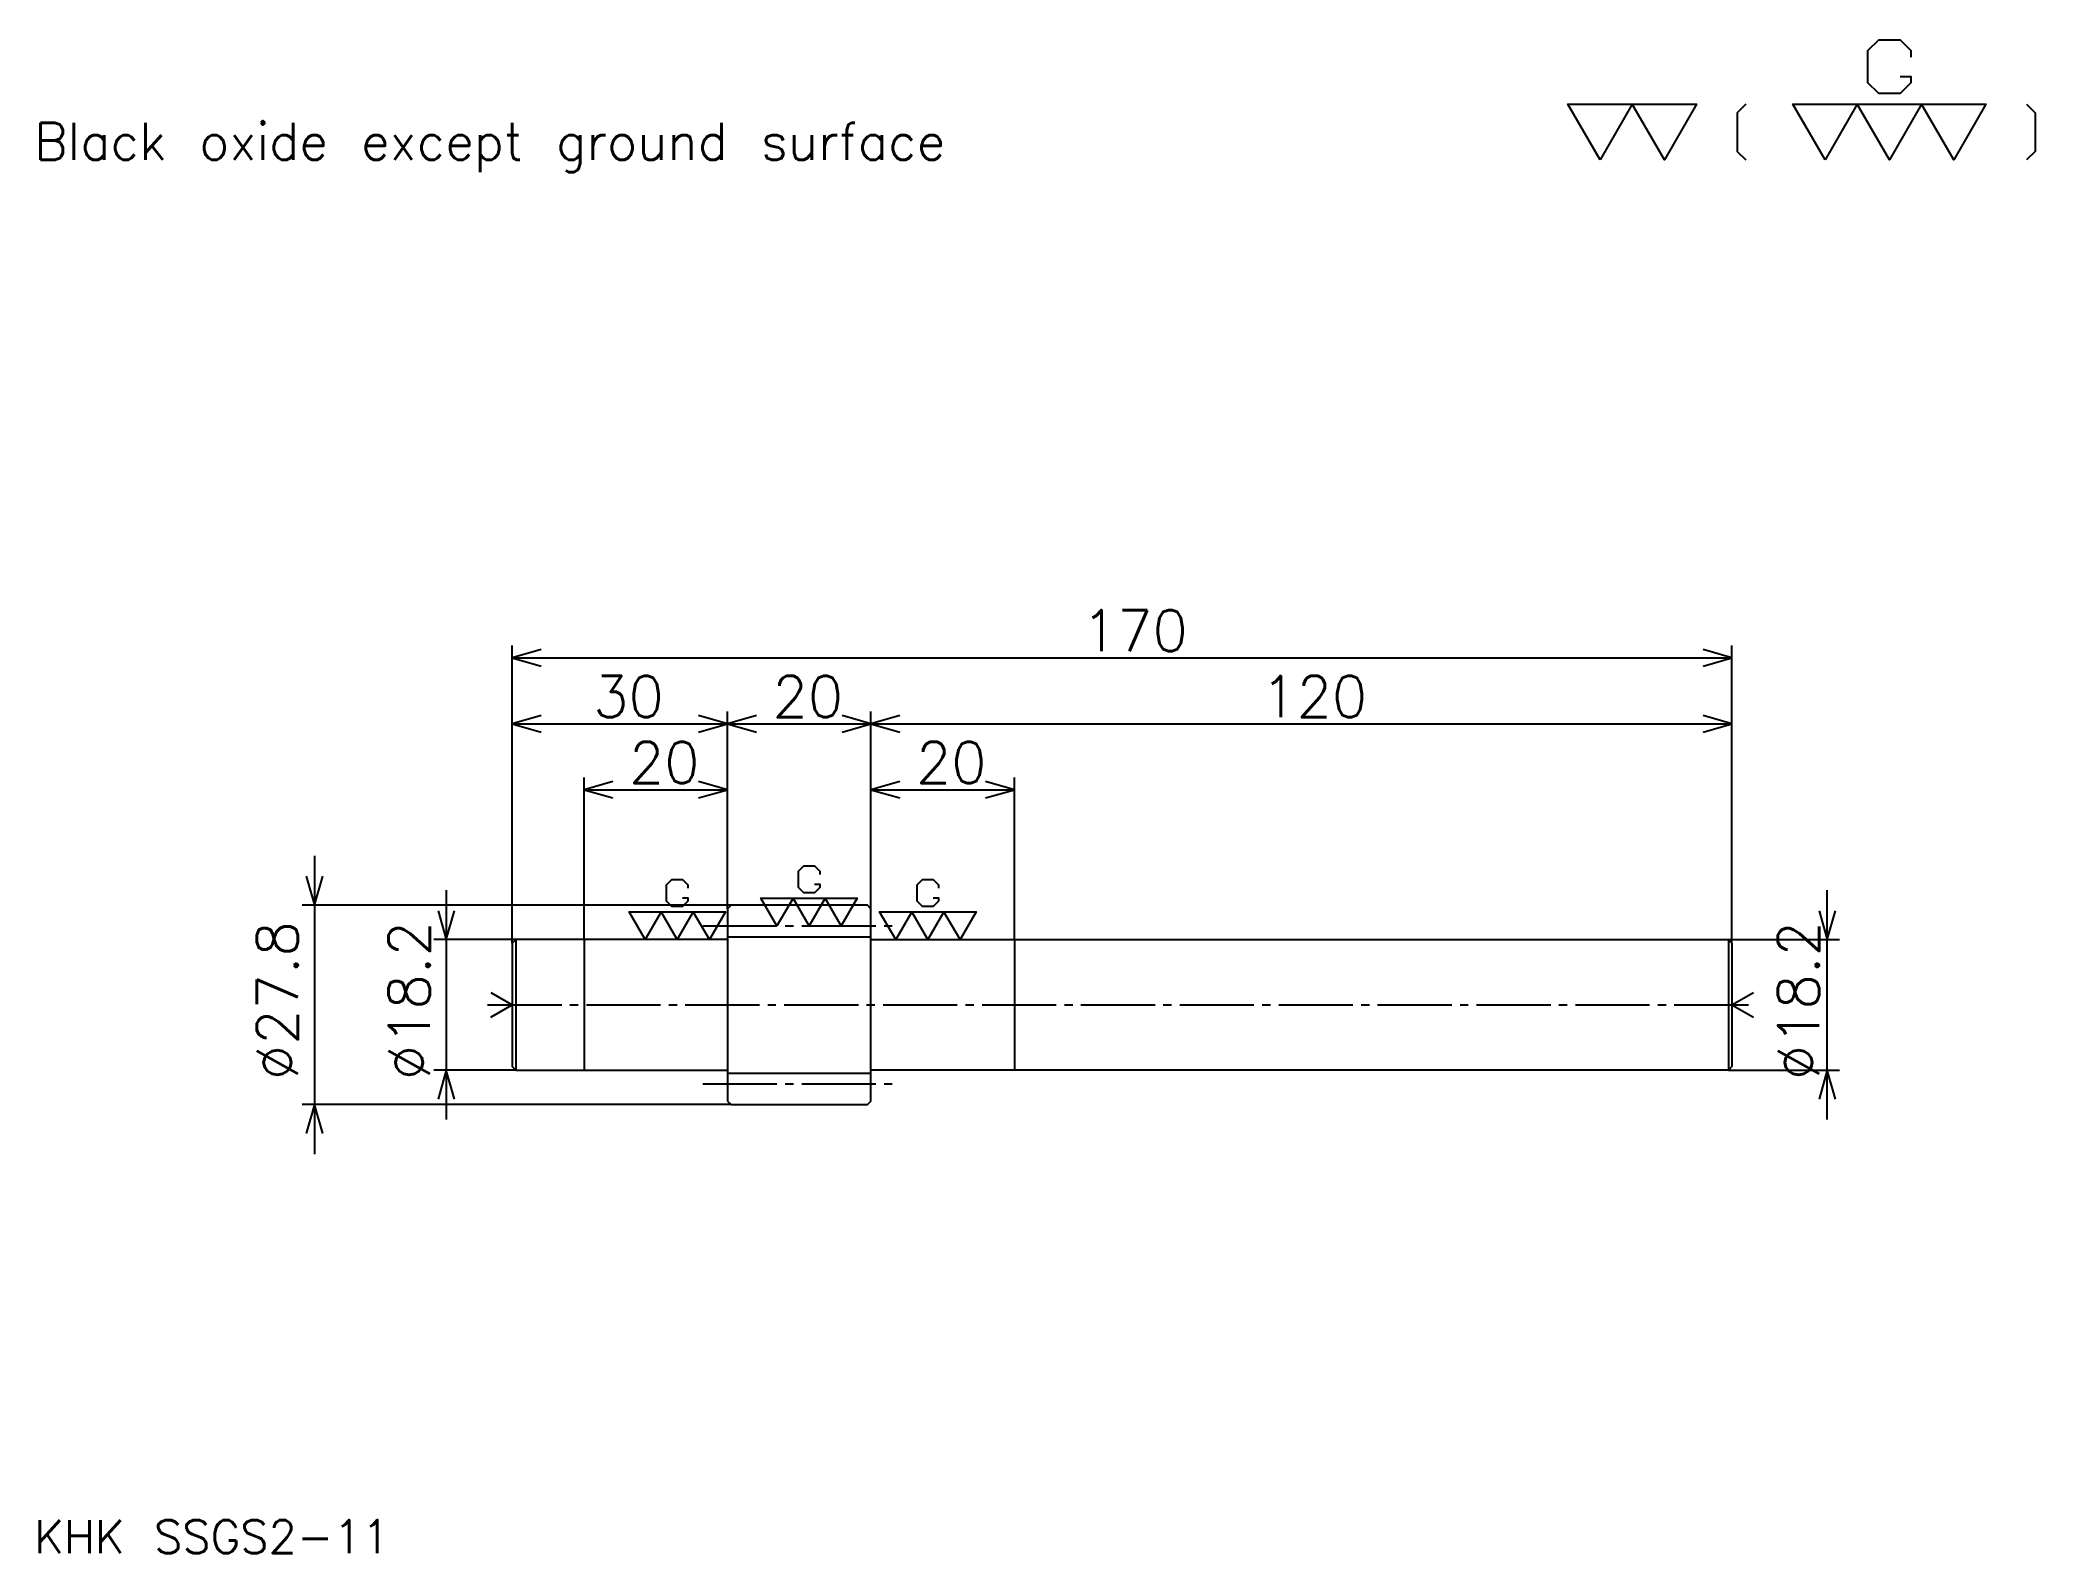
# Model space of a CAD drawing. Extents: x 12 to 290, y 13 to 223.
import ezdxf

# ---------------------------------------------------------------- set-up
doc = ezdxf.new("R2010")
doc.units = 0
doc.linetypes.add('DASHDOT', pattern=[13.783785, 10.337838, -1.148649, 1.148649, -1.148649])
doc.layers.get('0').update_dxf_attribs({"linetype": 'CONTINUOUS'})
doc.layers.add('DASHDOT', color=6, linetype='DASHDOT')
doc.styles.add('KANJI', font='TXT', dxfattribs={"bigfont": 'BIGFONT'})

msp = doc.modelspace()

# ---------------------------------------------------------------- linework, layer by layer
at = {"color": 5}
for p, q in [((78.108109, 102.920265), (78.108109, 139.102692)), ((78.108109, 102.920265), (78.108109, 139.102692)), ((248.108109, 102.920265), (248.108109, 139.102692)), ((248.108109, 102.920265), (248.108109, 139.102692)), ((78.108109, 137.37973), (248.108109, 137.37973)), ((78.108109, 137.37973), (248.108109, 137.37973)), ((78.108109, 128.190536), (108.108109, 128.190536)), ((108.108109, 102.920265), (108.108109, 129.913513)), ((108.108109, 128.190536), (128.108109, 128.190536)), ((128.108109, 102.920265), (128.108109, 129.913513)), ((128.108109, 128.190536), (248.108109, 128.190536)), ((88.108109, 102.920265), (88.108109, 120.724319)), ((148.108109, 102.920265), (148.108109, 120.724319)), ((88.108109, 119.001343), (108.108109, 119.001343)), ((128.108109, 119.001343), (148.108109, 119.001343)), ((50.540543, 109.812157), (50.540543, 68.228371)), ((78.108109, 102.920265), (48.817566, 102.920265)), ((68.918922, 105.012154), (68.918922, 73.028374)), ((78.108109, 97.620262), (78.108109, 102.920265)), ((108.608109, 102.920265), (78.108109, 102.920265)), ((88.108109, 98.120262), (88.108109, 102.920265)), ((108.108109, 102.420265), (108.108109, 102.920265)), ((128.108109, 102.420265), (128.108109, 102.920265)), ((148.108109, 98.120262), (148.108109, 102.920265)), ((248.108109, 97.620262), (248.108109, 102.920265)), ((261.391907, 73.028374), (261.391907, 105.012154)), ((78.108109, 98.120262), (67.195946, 98.120262)), ((78.608109, 98.120262), (78.108109, 98.120262)), ((247.608109, 98.120262), (263.114868, 98.120262)), ((78.108109, 79.920265), (67.195946, 79.920265)), ((78.608109, 79.920265), (78.108109, 79.920265)), ((247.608109, 79.920265), (263.114868, 79.920265)), ((78.108109, 75.120262), (48.817566, 75.120262)), ((108.608109, 75.120262), (78.108109, 75.120262))]:
    msp.add_line(p, q, dxfattribs=at)
at = {"color": 4}
for p, q in [((78.608109, 98.120262), (78.608109, 79.920265)), ((88.108109, 98.120262), (88.108109, 79.920265)), ((108.108109, 98.520264), (128.108109, 98.520264)), ((148.108109, 98.120262), (148.108109, 79.920265)), ((247.608109, 98.120262), (247.608109, 79.920265)), ((108.108109, 79.520264), (128.108109, 79.520264))]:
    msp.add_line(p, q, dxfattribs=at)
at = {"color": 7}
for p, q in [((75.123917, 90.74324), (78.108109, 89.020264)), ((75.123917, 87.297287), (78.108109, 89.020264)), ((248.108109, 89.020264), (251.0923, 90.74324)), ((248.108109, 89.020264), (251.0923, 87.297287))]:
    msp.add_line(p, q, dxfattribs=at)
for points in [[(271.540558, 218.404053), (273.033783, 218.404053), (273.033783, 217.508118), (271.540558, 216.014862), (268.554077, 216.014862), (267.060822, 217.508118), (267.060822, 221.987839), (268.554077, 223.481079), (271.540558, 223.481079), (273.033783, 221.987839), (273.033783, 221.091888)], [(229.729736, 206.75676), (225.25, 214.521622), (243.16893, 214.521622), (238.689194, 206.75676), (234.209473, 214.521622), (229.729736, 206.75676)], [(250.037842, 214.521622), (248.843246, 213.327026), (248.843246, 207.951355), (250.037842, 206.75676)], [(261.08783, 206.75676), (256.608124, 214.521622), (283.486511, 214.521622), (279.006775, 206.75676), (274.527039, 214.521622), (270.047302, 206.75676), (265.567566, 214.521622), (261.08783, 206.75676)], [(289.160828, 214.521622), (290.355408, 213.327026), (290.355408, 207.951355), (289.160828, 206.75676)], [(101.847977, 103.943909), (102.594597, 103.943909), (102.594597, 103.495941), (101.847977, 102.749321), (100.354729, 102.749321), (99.608109, 103.495941), (99.608109, 105.735809), (100.354729, 106.482422), (101.847977, 106.482422), (102.594597, 105.735809), (102.594597, 105.287834)], [(120.226349, 105.84391), (120.972977, 105.84391), (120.972977, 105.395935), (120.226349, 104.649315), (118.733109, 104.649315), (117.986488, 105.395935), (117.986488, 107.635803), (118.733109, 108.382431), (120.226349, 108.382431), (120.972977, 107.635803), (120.972977, 107.187836)], [(136.780411, 103.943909), (137.527023, 103.943909), (137.527023, 103.495941), (136.780411, 102.749321), (135.28717, 102.749321), (134.540543, 103.495941), (134.540543, 105.735809), (135.28717, 106.482422), (136.780411, 106.482422), (137.527023, 105.735809), (137.527023, 105.287834)], [(115, 100.020264), (112.760132, 103.902695), (126.199326, 103.902695), (123.959457, 100.020264), (121.719597, 103.902695), (119.479729, 100.020264), (117.239868, 103.902695), (115, 100.020264)], [(96.62162, 98.120262), (94.38176, 102.002701), (107.820946, 102.002701), (105.581085, 98.120262), (103.341217, 102.002701), (101.101349, 98.120262), (98.861488, 102.002701), (96.62162, 98.120262)], [(131.554047, 98.120262), (129.314194, 102.002701), (142.753387, 102.002701), (140.513519, 98.120262), (138.273651, 102.002701), (136.033783, 98.120262), (133.793915, 102.002701), (131.554047, 98.120262)]]:
    msp.add_lwpolyline(points, dxfattribs=at)
at = {"color": 5}
for points in [[(82.12838, 138.528366), (78.108109, 137.37973), (82.12838, 136.231079)], [(82.12838, 138.528366), (78.108109, 137.37973), (82.12838, 136.231079)], [(244.087845, 136.231079), (248.108109, 137.37973), (244.087845, 138.528366)], [(244.087845, 136.231079), (248.108109, 137.37973), (244.087845, 138.528366)], [(82.12838, 129.339172), (78.108109, 128.190536), (82.12838, 127.041885)], [(104.087837, 127.041885), (108.108109, 128.190536), (104.087837, 129.339172)], [(112.12838, 129.339172), (108.108109, 128.190536), (112.12838, 127.041885)], [(124.087837, 127.041885), (128.108109, 128.190536), (124.087837, 129.339172)], [(132.128387, 129.339172), (128.108109, 128.190536), (132.128387, 127.041885)], [(244.087845, 127.041885), (248.108109, 128.190536), (244.087845, 129.339172)], [(92.12838, 120.149994), (88.108109, 119.001343), (92.12838, 117.852692)], [(104.087837, 117.852692), (108.108109, 119.001343), (104.087837, 120.149994)], [(132.128387, 120.149994), (128.108109, 119.001343), (132.128387, 117.852692)], [(144.08783, 117.852692), (148.108109, 119.001343), (144.08783, 120.149994)], [(49.391891, 106.940536), (50.540543, 102.920265), (51.68919, 106.940536)], [(67.770271, 102.140533), (68.918922, 98.120262), (70.067566, 102.140533)], [(260.243225, 102.140533), (261.391907, 98.120262), (262.540527, 102.140533)], [(70.067566, 75.899994), (68.918922, 79.920265), (67.770271, 75.899994)], [(262.540527, 75.899994), (261.391907, 79.920265), (260.243225, 75.899994)], [(51.68919, 71.099991), (50.540543, 75.120262), (49.391891, 71.099991)]]:
    msp.add_lwpolyline(points, dxfattribs=at)
at = {"color": 4}
for points in [[(108.108109, 75.620262), (108.608109, 75.120262), (127.608109, 75.120262), (128.108109, 75.620262), (128.108109, 102.420265), (127.608109, 102.920265), (108.608109, 102.920265), (108.108109, 102.420265), (108.108109, 75.620262)], [(108.108109, 98.120262), (78.608109, 98.120262), (78.108109, 97.620262), (78.108109, 80.420265), (78.608109, 79.920265), (108.108109, 79.920265)], [(128.108109, 98.120262), (247.608109, 98.120262), (248.108109, 97.620262), (248.108109, 80.420265), (247.608109, 79.920265), (128.108109, 79.920265)]]:
    msp.add_lwpolyline(points, dxfattribs=at)
at = {"layer": 'DASHDOT', "color": 7}
for p, q in [((104.662163, 100.020264), (131.554047, 100.020264)), ((74.662163, 89.020264), (251.554062, 89.020264)), ((104.662163, 78.020264), (131.554047, 78.020264))]:
    msp.add_line(p, q, dxfattribs=at)

# ---------------------------------------------------------------- texts
at = {"color": 7, "style": 'KANJI'}
for s, height, p in [('Black oxide except ground surface', 5.168919, (11.486486, 206.75676)), ('170', 5.743243, (157.508453, 138.298645)), ('170', 5.743243, (157.508453, 138.298645)), ('30', 5.743243, (89.375, 129.109451)), ('20', 5.743243, (114.375, 129.109451)), ('120', 5.743243, (182.508453, 129.109451)), ('20', 5.743243, (94.375, 119.920265)), ('20', 5.743243, (134.375, 119.920265)), ('KHK SSGS2-11', 4.594595, (11.486486, 12.635135))]:
    msp.add_text(s, height=height, dxfattribs=at).set_placement(p)
for s, p in [('%%c27.8', (48.243244, 78.538849)), ('%%c18.2', (66.62162, 78.538849)), ('%%c18.2', (260.243225, 78.538849))]:
    msp.add_text(s, height=5.743243, rotation=90, dxfattribs=at).set_placement(p)

doc.saveas('drawing.dxf')
